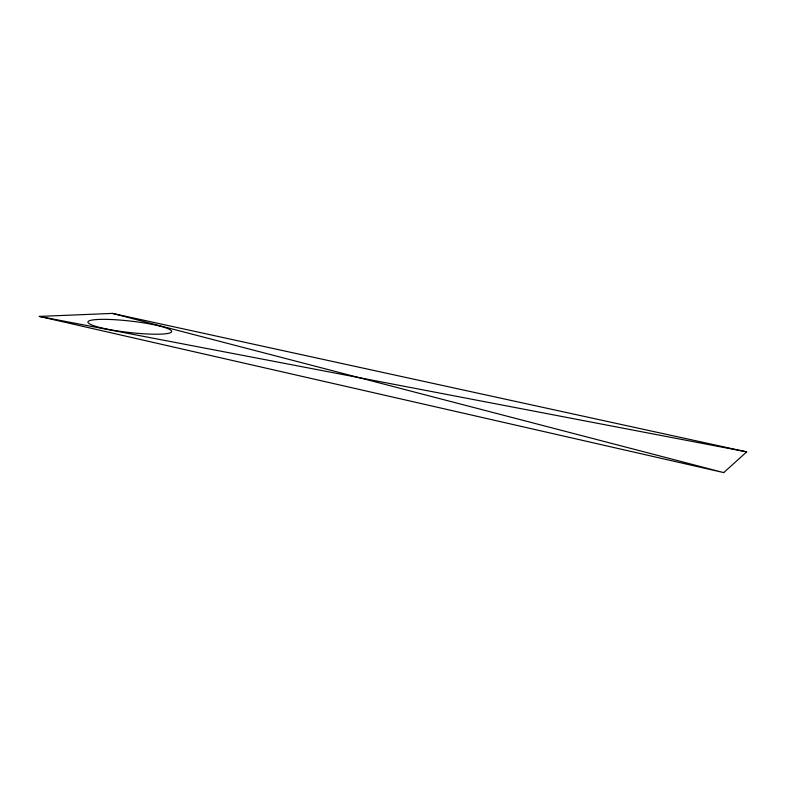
<?xml version="1.0" encoding="UTF-8"?>
<svg xmlns="http://www.w3.org/2000/svg" width="786" height="786" viewBox="0 0 786 786"><rect width="100%" height="100%" fill="white"/><g stroke="black" fill="none" stroke-linecap="round" stroke-linejoin="round"><path stroke-width="1.18" d="M723.71 472.602L746.7 451.871L112.437 313.398L39.3 316.414L723.71 472.602L112.437 313.398M39.3 316.414L746.7 451.871M106.198 328.912A42.139 5.738 6.5 0 0 171.564 331.83A42.139 5.738 6.5 0 0 111.641 319.548A42.139 5.738 6.5 0 0 106.198 328.912"/></g></svg>
